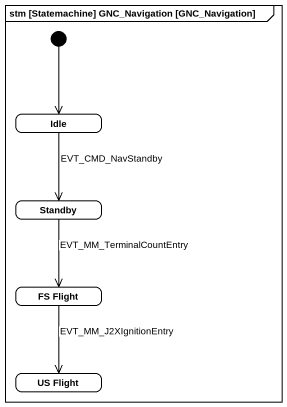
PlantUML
@startuml
mainframe stm [Statemachine] GNC_Navigation [GNC_Navigation]
hide empty description
state Idle
state Standby
state "FS Flight" as FS_Flight
state "US Flight" as US_Flight
[*] --> Idle
Idle --> Standby : EVT_CMD_NavStandby
Standby --> FS_Flight : EVT_MM_TerminalCountEntry
FS_Flight --> US_Flight : EVT_MM_J2XIgnitionEntry
@enduml
